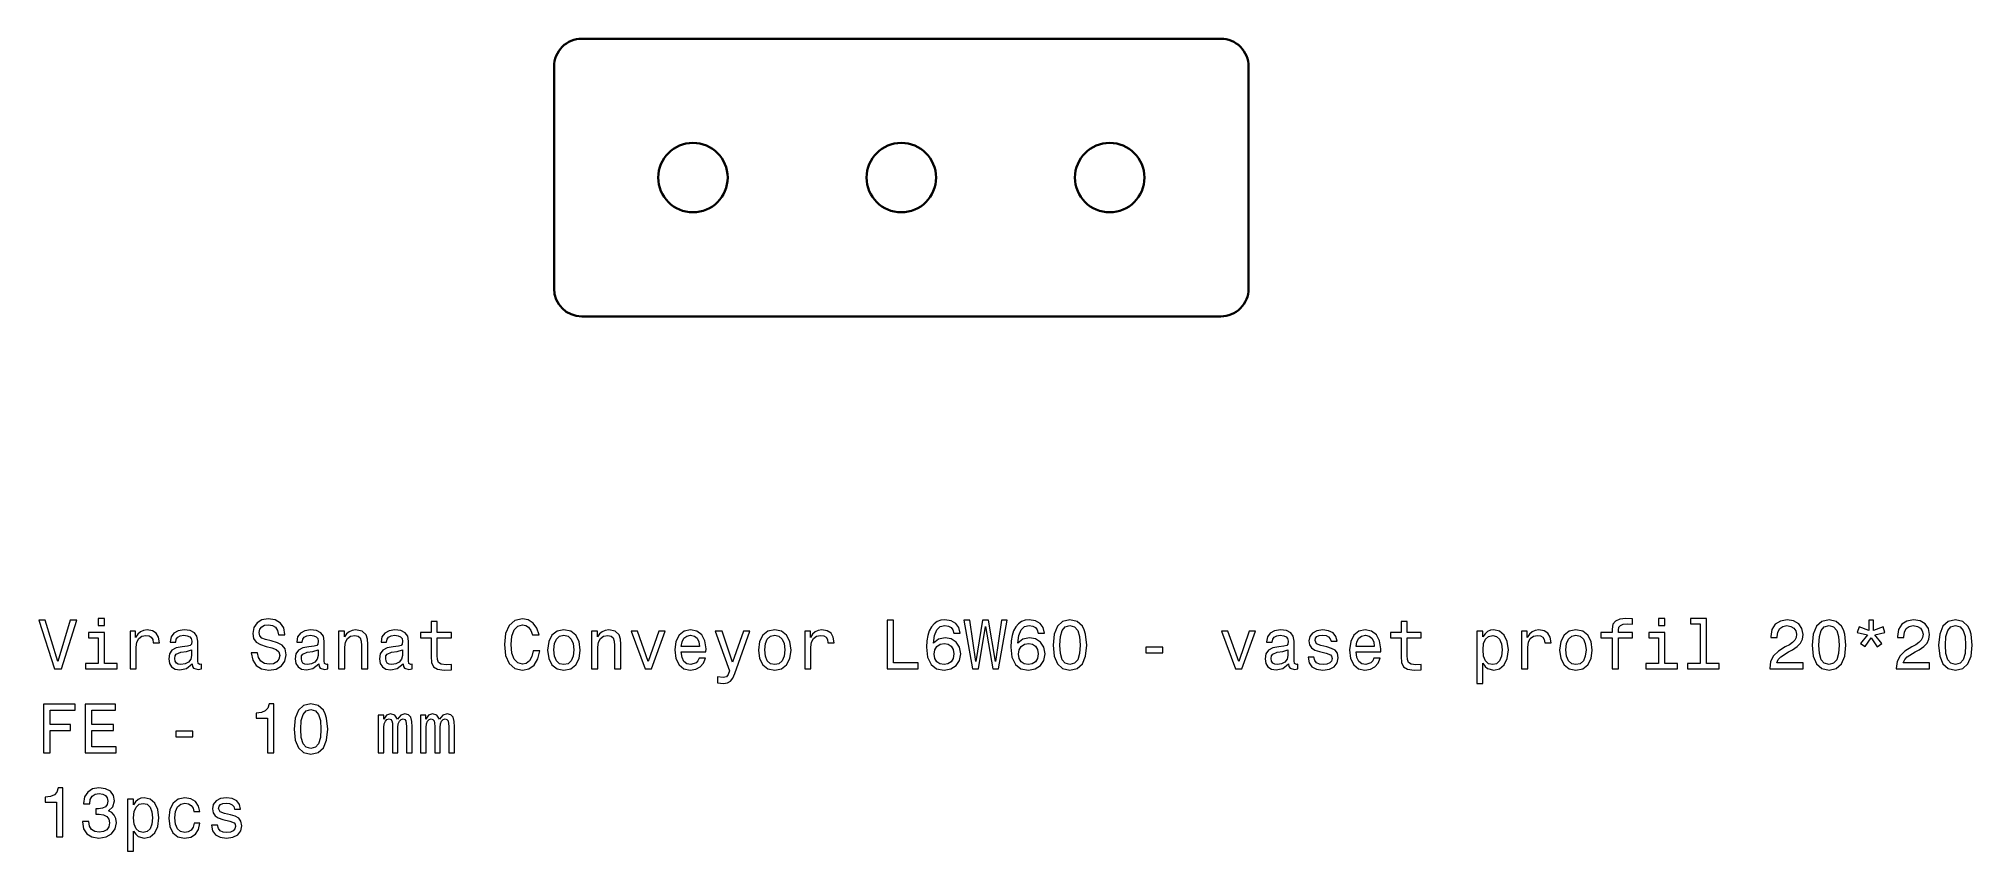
# Model space of a CAD drawing. Extents: x 86 to 226, y 56 to 115.
import ezdxf

# ---------------------------------------------------------------- set-up
doc = ezdxf.new("R2010")
doc.units = 0

msp = doc.modelspace()

# ---------------------------------------------------------------- linework, layer by layer
at = {"color": 7, "lineweight": 35}
for p, q in [((171.5, 115), (125.5, 115)), ((125.5, 95), (171.5, 95))]:
    msp.add_line(p, q, dxfattribs=at)
at = {"color": 7, "lineweight": 35, "ltscale": 0.4}
for p, q in [((123.5, 113), (123.5, 97)), ((173.5, 97), (173.5, 113))]:
    msp.add_line(p, q, dxfattribs=at)
at = {"color": 7, "lineweight": 13}
for points in [[(88.652733, 73.134651), (87.775215, 70.154106), (86.872475, 73.134651), (86.393372, 73.134651), (87.523056, 69.629608), (88.027374, 69.629608), (89.131844, 73.134651)], [(91.139046, 73.250648), (90.670029, 73.250648), (90.670029, 72.746323), (91.139046, 72.746323)], [(92.969742, 69.629608), (93.413544, 69.629608), (93.413544, 71.177879), (93.458931, 71.551079), (93.5951, 71.818367), (93.817001, 71.979752), (94.114548, 72.035225), (94.336456, 71.999924), (94.502876, 71.899063), (94.603745, 71.727592), (94.639046, 71.495605), (95.087891, 71.495605), (95.027374, 71.904106), (94.860947, 72.196609), (94.583572, 72.373123), (94.20533, 72.43364), (93.948128, 72.393295), (93.726219, 72.292435), (93.529533, 72.120964), (93.373199, 71.888977), (93.373199, 72.337822), (92.969742, 72.337822)], [(97.448128, 69.982635), (97.448128, 69.967506), (97.473343, 69.796036), (97.548988, 69.674995), (97.866714, 69.579178), (98.113831, 69.619522), (98.113831, 69.962463), (98.007919, 69.947334), (97.866714, 70.012894), (97.841499, 70.214622), (97.841499, 71.616638), (97.780975, 71.974709), (97.604462, 72.226868), (97.296829, 72.378166), (96.863113, 72.43364), (96.439476, 72.373123), (96.126801, 72.201653), (95.930115, 71.934364), (95.864548, 71.581337), (95.864548, 71.551079), (96.26297, 71.551079), (96.298271, 71.762894), (96.409218, 71.914192), (96.590775, 72.004967), (96.847977, 72.040268), (97.0951, 72.015053), (97.271614, 71.939407), (97.377518, 71.808281), (97.412819, 71.626724), (97.392647, 71.414909), (97.311958, 71.309006), (97.110229, 71.258568), (96.731987, 71.218224), (96.298271, 71.127449), (95.990631, 70.966064), (95.809074, 70.713905), (95.753601, 70.340706), (95.804031, 70.007851), (95.960373, 69.760735), (96.212532, 69.604393), (96.560516, 69.54892), (97.029533, 69.654823)], [(102.158501, 70.784508), (101.69957, 70.784508), (101.80043, 70.249924), (102.052589, 69.856552), (102.440918, 69.619522), (102.965416, 69.533791), (103.484871, 69.614479), (103.873199, 69.83638), (104.120316, 70.184364), (104.21109, 70.643295), (104.135445, 71.056839), (103.92363, 71.324135), (103.580688, 71.500648), (103.121758, 71.631767), (102.728386, 71.727592), (102.471176, 71.838539), (102.324928, 71.999924), (102.279541, 72.25209), (102.324928, 72.479034), (102.456047, 72.650505), (102.657776, 72.766495), (102.935158, 72.806839), (103.217575, 72.756409), (103.439484, 72.620239), (103.585732, 72.393295), (103.656342, 72.085663), (104.115273, 72.085663), (104.115273, 72.095749), (104.034576, 72.569809), (103.797546, 72.922836), (103.424347, 73.144737), (102.920029, 73.220383), (102.466141, 73.144737), (102.113113, 72.932922), (101.886162, 72.60511), (101.805473, 72.18148), (101.871033, 71.803238), (102.062675, 71.546036), (102.365273, 71.374565), (102.778816, 71.243439), (103.187317, 71.127449), (103.494957, 71.016495), (103.681557, 70.85511), (103.747116, 70.592865), (103.6866, 70.325577), (103.530258, 70.123848), (103.293228, 69.997765), (102.985588, 69.95742), (102.642647, 70.012894), (102.380402, 70.174278), (102.213974, 70.436523)], [(106.556198, 69.982635), (106.556198, 69.967506), (106.581406, 69.796036), (106.657059, 69.674995), (106.974777, 69.579178), (107.221901, 69.619522), (107.221901, 69.962463), (107.11599, 69.947334), (106.974777, 70.012894), (106.94957, 70.214622), (106.94957, 71.616638), (106.889046, 71.974709), (106.712532, 72.226868), (106.4049, 72.378166), (105.971176, 72.43364), (105.547546, 72.373123), (105.234871, 72.201653), (105.038185, 71.934364), (104.972618, 71.581337), (104.972618, 71.551079), (105.371033, 71.551079), (105.406342, 71.762894), (105.517288, 71.914192), (105.698845, 72.004967), (105.956055, 72.040268), (106.203171, 72.015053), (106.379684, 71.939407), (106.485588, 71.808281), (106.520889, 71.626724), (106.500717, 71.414909), (106.420029, 71.309006), (106.2183, 71.258568), (105.840057, 71.218224), (105.406342, 71.127449), (105.098701, 70.966064), (104.917145, 70.713905), (104.861671, 70.340706), (104.912102, 70.007851), (105.068443, 69.760735), (105.320602, 69.604393), (105.668587, 69.54892), (106.137604, 69.654823)], [(107.983429, 69.629608), (108.427231, 69.629608), (108.427231, 71.193008), (108.472626, 71.551079), (108.618874, 71.813324), (108.845818, 71.974709), (109.148415, 72.035225), (109.390488, 71.984795), (109.541786, 71.848625), (109.617432, 71.621681), (109.642654, 71.319092), (109.642654, 69.629608), (110.086456, 69.629608), (110.086456, 71.409866), (110.066284, 71.767937), (109.975502, 72.065491), (109.677956, 72.337822), (109.213974, 72.43364), (108.956772, 72.398338), (108.739914, 72.302521), (108.553314, 72.141136), (108.407059, 71.924278), (108.407059, 72.337822), (107.983429, 72.337822)], [(112.628242, 69.982635), (112.628242, 69.967506), (112.653458, 69.796036), (112.729103, 69.674995), (113.046829, 69.579178), (113.293945, 69.619522), (113.293945, 69.962463), (113.188034, 69.947334), (113.046829, 70.012894), (113.021614, 70.214622), (113.021614, 71.616638), (112.96109, 71.974709), (112.784576, 72.226868), (112.476944, 72.378166), (112.043228, 72.43364), (111.619598, 72.373123), (111.306915, 72.201653), (111.110229, 71.934364), (111.044662, 71.581337), (111.044662, 71.551079), (111.443085, 71.551079), (111.478386, 71.762894), (111.589333, 71.914192), (111.770889, 72.004967), (112.028099, 72.040268), (112.275215, 72.015053), (112.451729, 71.939407), (112.557632, 71.808281), (112.592941, 71.626724), (112.572769, 71.414909), (112.492073, 71.309006), (112.290344, 71.258568), (111.912102, 71.218224), (111.478386, 71.127449), (111.170746, 70.966064), (110.989189, 70.713905), (110.933716, 70.340706), (110.984146, 70.007851), (111.140488, 69.760735), (111.392647, 69.604393), (111.740631, 69.54892), (112.209656, 69.654823)], [(114.650574, 71.868805), (114.650574, 70.512177), (114.680832, 70.07341), (114.822044, 69.770821), (115.104462, 69.594307), (115.583572, 69.533791), (116.108063, 69.559006), (116.108063, 69.942291), (115.724777, 69.912025), (115.376801, 69.952377), (115.190201, 70.078453), (115.109505, 70.290268), (115.094376, 70.587822), (115.094376, 71.868805), (116.108063, 71.868805), (116.108063, 72.24704), (115.094376, 72.24704), (115.094376, 73.038834), (114.650574, 73.038834), (114.650574, 72.24704), (113.884003, 72.24704), (113.884003, 71.868805)], [(121.988464, 70.930763), (121.887604, 70.507133), (121.721176, 70.204536), (121.489189, 70.017937), (121.216858, 69.95742), (120.889046, 70.048195), (120.631836, 70.320534), (120.460373, 70.764336), (120.404892, 71.379608), (120.460373, 71.989838), (120.626801, 72.438683), (120.884003, 72.711021), (121.216858, 72.806839), (121.458931, 72.756409), (121.665703, 72.615196), (121.827087, 72.388252), (121.938034, 72.075577), (122.417145, 72.075577), (122.265846, 72.55468), (122.003601, 72.917793), (121.645523, 73.144737), (121.216858, 73.225433), (120.682274, 73.09935), (120.273773, 72.746323), (120.01152, 72.166351), (119.920746, 71.379608), (120.01152, 70.592865), (120.273773, 70.012894), (120.682274, 69.654823), (121.216858, 69.533791), (121.685875, 69.629608), (122.064117, 69.896896), (122.331406, 70.335663), (122.472618, 70.930763)], [(123.032417, 70.981194), (123.113106, 70.365921), (123.345093, 69.912025), (123.713257, 69.629608), (124.207489, 69.533791), (124.696686, 69.629608), (125.064835, 69.906982), (125.296829, 70.360878), (125.382561, 70.981194), (125.296829, 71.596466), (125.064835, 72.055397), (124.696686, 72.332779), (124.207489, 72.43364), (123.713257, 72.332779), (123.345093, 72.050354), (123.113106, 71.596466)], [(126.199562, 69.629608), (126.643364, 69.629608), (126.643364, 71.193008), (126.688751, 71.551079), (126.835007, 71.813324), (127.061951, 71.974709), (127.364548, 72.035225), (127.606621, 71.984795), (127.757919, 71.848625), (127.833572, 71.621681), (127.85878, 71.319092), (127.85878, 69.629608), (128.302582, 69.629608), (128.302582, 71.409866), (128.28241, 71.767937), (128.191635, 72.065491), (127.894089, 72.337822), (127.430115, 72.43364), (127.172905, 72.398338), (126.956047, 72.302521), (126.769447, 72.141136), (126.623192, 71.924278), (126.623192, 72.337822), (126.199562, 72.337822)], [(132.659943, 70.85511), (134.43515, 70.85511), (134.440186, 71.061882), (134.359497, 71.641853), (134.137604, 72.075577), (133.784576, 72.337822), (133.315552, 72.43364), (132.856628, 72.332779), (132.503601, 72.050354), (132.276642, 71.591423), (132.195953, 70.986237), (132.271606, 70.365921), (132.49855, 69.912025), (132.846527, 69.629608), (133.300415, 69.533791), (133.693802, 69.59935), (134.016571, 69.770821), (134.253601, 70.043152), (134.389771, 70.406265), (133.951004, 70.406265), (133.860229, 70.204536), (133.729095, 70.053238), (133.355896, 69.932205), (133.068436, 69.987679), (132.851578, 70.164192), (132.710358, 70.451653), (132.659943, 70.839981)], [(138.212524, 70.981194), (138.293213, 70.365921), (138.525208, 69.912025), (138.893372, 69.629608), (139.387604, 69.533791), (139.876801, 69.629608), (140.244949, 69.906982), (140.476929, 70.360878), (140.562668, 70.981194), (140.476929, 71.596466), (140.244949, 72.055397), (139.876801, 72.332779), (139.387604, 72.43364), (138.893372, 72.332779), (138.525208, 72.050354), (138.293213, 71.596466)], [(141.546097, 69.629608), (141.989899, 69.629608), (141.989899, 71.177879), (142.035294, 71.551079), (142.171463, 71.818367), (142.393356, 71.979752), (142.690918, 72.035225), (142.912811, 71.999924), (143.079239, 71.899063), (143.180099, 71.727592), (143.215408, 71.495605), (143.664246, 71.495605), (143.603729, 71.904106), (143.437317, 72.196609), (143.159927, 72.373123), (142.781693, 72.43364), (142.52449, 72.393295), (142.302582, 72.292435), (142.105896, 72.120964), (141.949554, 71.888977), (141.949554, 72.337822), (141.546097, 72.337822)], [(147.471893, 69.629608), (149.721161, 69.629608), (149.721161, 70.053238), (147.935867, 70.053238), (147.935867, 73.129608), (147.471893, 73.129608)], [(152.742065, 72.186523), (152.64624, 72.595024), (152.424347, 72.897621), (152.08139, 73.089264), (151.637604, 73.154823), (151.340042, 73.119522), (151.08284, 73.023697), (150.855896, 72.867363), (150.664246, 72.645462), (150.512955, 72.36808), (150.402008, 72.030182), (150.33139, 71.631767), (150.311218, 71.182922), (150.391907, 70.466782), (150.639038, 69.947334), (151.037445, 69.634651), (151.582123, 69.52874), (152.07132, 69.619522), (152.444519, 69.856552), (152.686584, 70.229752), (152.772324, 70.703819), (152.686584, 71.182922), (152.45459, 71.551079), (152.096527, 71.783066), (151.652725, 71.863754), (151.173615, 71.762894), (150.815552, 71.475433), (150.891205, 72.030182), (151.052582, 72.428596), (151.299698, 72.665634), (151.642639, 72.746323), (151.894806, 72.705978), (152.086441, 72.600067), (152.212524, 72.423553), (152.278076, 72.186523)], [(153.614532, 69.629608), (154.05835, 69.629608), (154.562668, 72.665634), (155.082123, 69.629608), (155.505753, 69.629608), (156.121033, 73.134651), (155.71756, 73.134651), (155.283844, 70.154106), (154.784576, 73.134651), (154.34581, 73.134651), (153.856613, 70.154106), (153.422897, 73.134651), (153.009354, 73.134651)], [(158.814117, 72.186523), (158.718292, 72.595024), (158.496384, 72.897621), (158.153442, 73.089264), (157.709641, 73.154823), (157.412094, 73.119522), (157.154877, 73.023697), (156.927948, 72.867363), (156.736298, 72.645462), (156.585007, 72.36808), (156.47406, 72.030182), (156.403442, 71.631767), (156.38327, 71.182922), (156.463959, 70.466782), (156.71109, 69.947334), (157.109497, 69.634651), (157.654175, 69.52874), (158.143372, 69.619522), (158.516571, 69.856552), (158.758636, 70.229752), (158.84436, 70.703819), (158.758636, 71.182922), (158.526642, 71.551079), (158.168579, 71.783066), (157.724762, 71.863754), (157.245667, 71.762894), (156.887604, 71.475433), (156.963257, 72.030182), (157.124634, 72.428596), (157.37175, 72.665634), (157.714691, 72.746323), (157.966858, 72.705978), (158.158493, 72.600067), (158.284576, 72.423553), (158.350128, 72.186523)], [(159.424347, 71.339264), (159.5, 70.547478), (159.73703, 69.982635), (160.115265, 69.639694), (160.639771, 69.52874), (161.15921, 69.639694), (161.537445, 69.982635), (161.76944, 70.547478), (161.850128, 71.339264), (161.76944, 72.126007), (161.673615, 72.438683), (161.537445, 72.695892), (161.15921, 73.038834), (160.639771, 73.154823), (160.115265, 73.038834), (159.73703, 72.690849), (159.5, 72.126007)], [(159.908493, 71.339264), (159.948837, 71.949493), (160.074921, 72.388252), (160.301865, 72.645462), (160.639771, 72.736237), (160.972626, 72.645462), (161.199554, 72.388252), (161.325638, 71.949493), (161.365997, 71.339264), (161.325638, 70.723991), (161.199554, 70.285225), (160.972626, 70.028023), (160.639771, 69.942291), (160.301865, 70.028023), (160.074921, 70.285225), (159.948837, 70.723991)], [(176.384735, 69.982635), (176.384735, 69.967506), (176.409943, 69.796036), (176.485596, 69.674995), (176.803314, 69.579178), (177.050446, 69.619522), (177.050446, 69.962463), (176.944534, 69.947334), (176.803314, 70.012894), (176.778107, 70.214622), (176.778107, 71.616638), (176.71759, 71.974709), (176.541077, 72.226868), (176.233429, 72.378166), (175.799713, 72.43364), (175.376099, 72.373123), (175.063416, 72.201653), (174.86673, 71.934364), (174.801163, 71.581337), (174.801163, 71.551079), (175.199585, 71.551079), (175.234879, 71.762894), (175.345825, 71.914192), (175.527374, 72.004967), (175.784592, 72.040268), (176.031708, 72.015053), (176.208221, 71.939407), (176.314117, 71.808281), (176.349426, 71.626724), (176.329254, 71.414909), (176.248566, 71.309006), (176.046844, 71.258568), (175.668594, 71.218224), (175.234879, 71.127449), (174.927246, 70.966064), (174.745682, 70.713905), (174.690216, 70.340706), (174.740631, 70.007851), (174.896973, 69.760735), (175.149139, 69.604393), (175.497131, 69.54892), (175.966156, 69.654823)], [(179.138336, 71.208138), (178.709656, 71.309006), (178.391937, 71.424995), (178.286041, 71.662025), (178.316284, 71.828453), (178.422211, 71.949493), (178.593658, 72.025139), (178.84079, 72.055397), (179.07782, 72.025139), (179.26442, 71.934364), (179.385468, 71.798195), (179.435883, 71.616638), (179.869598, 71.616638), (179.869598, 71.626724), (179.793961, 71.954536), (179.587189, 72.211739), (179.26442, 72.373123), (178.84079, 72.43364), (178.412109, 72.373123), (178.099426, 72.206696), (177.90274, 71.959579), (177.842224, 71.646896), (177.887619, 71.344307), (178.028839, 71.132492), (178.260818, 70.981194), (178.598709, 70.875282), (179.092957, 70.75425), (179.395538, 70.628166), (179.476227, 70.527306), (179.5065, 70.376007), (179.461105, 70.189407), (179.340057, 70.048195), (179.143372, 69.95742), (178.881134, 69.927162), (178.60376, 69.95742), (178.402023, 70.063324), (178.265869, 70.234795), (178.210388, 70.471825), (177.781708, 70.471825), (177.852325, 70.068367), (178.059082, 69.775864), (178.386902, 69.59935), (178.84079, 69.533791), (179.31485, 69.59935), (179.662842, 69.775864), (179.874649, 70.058281), (179.950287, 70.426437), (179.894821, 70.744164), (179.73848, 70.961021), (179.481277, 71.102234)], [(181.236328, 70.85511), (183.011536, 70.85511), (183.016586, 71.061882), (182.935883, 71.641853), (182.713989, 72.075577), (182.360962, 72.337822), (181.891937, 72.43364), (181.433014, 72.332779), (181.079987, 72.050354), (180.853027, 71.591423), (180.772339, 70.986237), (180.847992, 70.365921), (181.074951, 69.912025), (181.422913, 69.629608), (181.876816, 69.533791), (182.270187, 69.59935), (182.592957, 69.770821), (182.829987, 70.043152), (182.966156, 70.406265), (182.52739, 70.406265), (182.436615, 70.204536), (182.305481, 70.053238), (181.932281, 69.932205), (181.644836, 69.987679), (181.427963, 70.164192), (181.286758, 70.451653), (181.236328, 70.839981)], [(184.479126, 71.868805), (184.479126, 70.512177), (184.509384, 70.07341), (184.650589, 69.770821), (184.933014, 69.594307), (185.412109, 69.533791), (185.936615, 69.559006), (185.936615, 69.942291), (185.553329, 69.912025), (185.205353, 69.952377), (185.018738, 70.078453), (184.938049, 70.290268), (184.922928, 70.587822), (184.922928, 71.868805), (185.936615, 71.868805), (185.936615, 72.24704), (184.922928, 72.24704), (184.922928, 73.038834), (184.479126, 73.038834), (184.479126, 72.24704), (183.712555, 72.24704), (183.712555, 71.868805)], [(190.374664, 71.919235), (190.374664, 72.337822), (189.930847, 72.337822), (189.930847, 68.58062), (190.374664, 68.58062), (190.374664, 70.043152), (190.531006, 69.806122), (190.70752, 69.64978), (191.151321, 69.533791), (191.574951, 69.629608), (191.907806, 69.917068), (192.124664, 70.370964), (192.205353, 70.986237), (192.124664, 71.596466), (191.907806, 72.050354), (191.574951, 72.332779), (191.151321, 72.43364), (190.909241, 72.403381), (190.702469, 72.307564), (190.525955, 72.146179)], [(193.158524, 69.629608), (193.602325, 69.629608), (193.602325, 71.177879), (193.64772, 71.551079), (193.78389, 71.818367), (194.005798, 71.979752), (194.303345, 72.035225), (194.525238, 71.999924), (194.691666, 71.899063), (194.792542, 71.727592), (194.827835, 71.495605), (195.276672, 71.495605), (195.216156, 71.904106), (195.049744, 72.196609), (194.772369, 72.373123), (194.394119, 72.43364), (194.136902, 72.393295), (193.915009, 72.292435), (193.718323, 72.120964), (193.561981, 71.888977), (193.561981, 72.337822), (193.158524, 72.337822)], [(195.897003, 70.981194), (195.977692, 70.365921), (196.209686, 69.912025), (196.577835, 69.629608), (197.072083, 69.533791), (197.561264, 69.629608), (197.929413, 69.906982), (198.161407, 70.360878), (198.247147, 70.981194), (198.161407, 71.596466), (197.929413, 72.055397), (197.561264, 72.332779), (197.072083, 72.43364), (196.577835, 72.332779), (196.209686, 72.050354), (195.977692, 71.596466)], [(199.679428, 71.868805), (199.679428, 69.629608), (200.12323, 69.629608), (200.12323, 71.868805), (201.131866, 71.868805), (201.131866, 72.24704), (200.12323, 72.24704), (200.12323, 72.413467), (200.158539, 72.615196), (200.274536, 72.751366), (200.471222, 72.832054), (200.753632, 72.86232), (201.131866, 72.842148), (201.131866, 73.225433), (200.652771, 73.250648), (200.219055, 73.205254), (199.916458, 73.069092), (199.734894, 72.832054), (199.679428, 72.494164), (199.679428, 72.24704), (198.867462, 72.24704), (198.867462, 71.868805)], [(203.471924, 73.250648), (203.002914, 73.250648), (203.002914, 72.746323), (203.471924, 72.746323)], [(206.018768, 72.877449), (206.018768, 70.002808), (205.105942, 70.002808), (205.105942, 69.629608), (207.370361, 69.629608), (207.370361, 70.002808), (206.46257, 70.002808), (206.46257, 73.250648), (205.3228, 73.250648), (205.3228, 72.877449)], [(211.021652, 69.629608), (213.427277, 69.629608), (213.427277, 70.063324), (211.52597, 70.063324), (211.631897, 70.300354), (211.813446, 70.49704), (212.37323, 70.85511), (212.670792, 71.006409), (213.003647, 71.223267), (213.240677, 71.475433), (213.376846, 71.77298), (213.427277, 72.110878), (213.341537, 72.534508), (213.104507, 72.867363), (212.741394, 73.079178), (212.272369, 73.154823), (211.788223, 73.069092), (211.420074, 72.832054), (211.183044, 72.453819), (211.102356, 71.954536), (211.102356, 71.883934), (211.561279, 71.883934), (211.561279, 71.924278), (211.606659, 72.26722), (211.742828, 72.519379), (211.959686, 72.680763), (212.247162, 72.736237), (212.539673, 72.685806), (212.756531, 72.559723), (212.897736, 72.363037), (212.948166, 72.115921), (212.912872, 71.883934), (212.817047, 71.687248), (212.65567, 71.515778), (212.433762, 71.364479), (212.1362, 71.203094), (211.641968, 70.890411), (211.293991, 70.557564), (211.087219, 70.154106), (211.021652, 69.644737)], [(214.072815, 71.339264), (214.148468, 70.547478), (214.385498, 69.982635), (214.763733, 69.639694), (215.288223, 69.52874), (215.807678, 69.639694), (216.185928, 69.982635), (216.417908, 70.547478), (216.498611, 71.339264), (216.417908, 72.126007), (216.322098, 72.438683), (216.185928, 72.695892), (215.807678, 73.038834), (215.288223, 73.154823), (214.763733, 73.038834), (214.385498, 72.690849), (214.148468, 72.126007)], [(214.556961, 71.339264), (214.597305, 71.949493), (214.723389, 72.388252), (214.950333, 72.645462), (215.288223, 72.736237), (215.621078, 72.645462), (215.848022, 72.388252), (215.974106, 71.949493), (216.01445, 71.339264), (215.974106, 70.723991), (215.848022, 70.285225), (215.621078, 70.028023), (215.288223, 69.942291), (214.950333, 70.028023), (214.723389, 70.285225), (214.597305, 70.723991)], [(218.051926, 72.070534), (217.547592, 71.455254), (217.890533, 71.223267), (218.319214, 71.868805), (218.75798, 71.213181), (219.095871, 71.455254), (218.586502, 72.070534), (219.317764, 72.25209), (219.18161, 72.640411), (218.495728, 72.388252), (218.495728, 73.129608), (218.147736, 73.129608), (218.147736, 72.388252), (217.456818, 72.640411), (217.325699, 72.25209)], [(220.12973, 69.629608), (222.535355, 69.629608), (222.535355, 70.063324), (220.634064, 70.063324), (220.73996, 70.300354), (220.921524, 70.49704), (221.481323, 70.85511), (221.77887, 71.006409), (222.111725, 71.223267), (222.348755, 71.475433), (222.484924, 71.77298), (222.535355, 72.110878), (222.449615, 72.534508), (222.212585, 72.867363), (221.849472, 73.079178), (221.380447, 73.154823), (220.896301, 73.069092), (220.528152, 72.832054), (220.291122, 72.453819), (220.210419, 71.954536), (220.210419, 71.883934), (220.669357, 71.883934), (220.669357, 71.924278), (220.714752, 72.26722), (220.850922, 72.519379), (221.06778, 72.680763), (221.35524, 72.736237), (221.647751, 72.685806), (221.864609, 72.559723), (222.005814, 72.363037), (222.056244, 72.115921), (222.02095, 71.883934), (221.925125, 71.687248), (221.763733, 71.515778), (221.54184, 71.364479), (221.244293, 71.203094), (220.750046, 70.890411), (220.402069, 70.557564), (220.195297, 70.154106), (220.12973, 69.644737)], [(223.180893, 71.339264), (223.256531, 70.547478), (223.493576, 69.982635), (223.871811, 69.639694), (224.396301, 69.52874), (224.915756, 69.639694), (225.294006, 69.982635), (225.525986, 70.547478), (225.606689, 71.339264), (225.525986, 72.126007), (225.430176, 72.438683), (225.294006, 72.695892), (224.915756, 73.038834), (224.396301, 73.154823), (223.871811, 73.038834), (223.493576, 72.690849), (223.256531, 72.126007)], [(223.665039, 71.339264), (223.705383, 71.949493), (223.831467, 72.388252), (224.058411, 72.645462), (224.396301, 72.736237), (224.729156, 72.645462), (224.9561, 72.388252), (225.082184, 71.949493), (225.122528, 71.339264), (225.082184, 70.723991), (224.9561, 70.285225), (224.729156, 70.028023), (224.396301, 69.942291), (224.058411, 70.028023), (223.831467, 70.285225), (223.705383, 70.723991)], [(91.123917, 70.002808), (91.123917, 72.24704), (89.984146, 72.24704), (89.984146, 71.868805), (90.680115, 71.868805), (90.680115, 70.002808), (89.772331, 70.002808), (89.772331, 69.629608), (92.041786, 69.629608), (92.041786, 70.002808)], [(97.39769, 70.577736), (97.337173, 70.315491), (97.175789, 70.113754), (96.933716, 69.982635), (96.636162, 69.937248), (96.444519, 69.962463), (96.308357, 70.043152), (96.222618, 70.184364), (96.197403, 70.38105), (96.217575, 70.557564), (96.298271, 70.68364), (96.621033, 70.824852), (97.029533, 70.885368), (97.39769, 71.006409)], [(106.50576, 70.577736), (106.445244, 70.315491), (106.283859, 70.113754), (106.041786, 69.982635), (105.744232, 69.937248), (105.552589, 69.962463), (105.416428, 70.043152), (105.330688, 70.184364), (105.305473, 70.38105), (105.325645, 70.557564), (105.406342, 70.68364), (105.729103, 70.824852), (106.137604, 70.885368), (106.50576, 71.006409)], [(112.577805, 70.577736), (112.517288, 70.315491), (112.355904, 70.113754), (112.113831, 69.982635), (111.816284, 69.937248), (111.624634, 69.962463), (111.488472, 70.043152), (111.40274, 70.184364), (111.377518, 70.38105), (111.39769, 70.557564), (111.478386, 70.68364), (111.801147, 70.824852), (112.209656, 70.885368), (112.577805, 71.006409)], [(123.486305, 70.986237), (123.531693, 71.440125), (123.672905, 71.767937), (123.899849, 71.969666), (124.207489, 72.040268), (124.510086, 71.969666), (124.73703, 71.77298), (124.878235, 71.440125), (124.928665, 70.986237), (124.878235, 70.527306), (124.73703, 70.19445), (124.510086, 69.992722), (124.207489, 69.927162), (123.899849, 69.992722), (123.672905, 70.19445), (123.531693, 70.527306)], [(130.047546, 69.629608), (130.516571, 69.629608), (131.505035, 72.337822), (131.046112, 72.337822), (130.284576, 70.154106), (129.507919, 72.337822), (129.043945, 72.337822)], [(132.659943, 71.22831), (132.715408, 71.576294), (132.851578, 71.833496), (133.05835, 71.989838), (133.330688, 72.045311), (133.597977, 71.989838), (133.804749, 71.833496), (133.930832, 71.576294), (133.976212, 71.22831)], [(137.128235, 72.337822), (136.351578, 70.108711), (135.590057, 72.337822), (135.105896, 72.337822), (136.13472, 69.47831), (136.043945, 69.226151), (135.902725, 69.05468), (135.665695, 68.999207), (135.257202, 69.049637), (135.257202, 68.620964), (135.685867, 68.58062), (135.9935, 68.620964), (136.210358, 68.74704), (136.366699, 68.963905), (136.502869, 69.281624), (137.602295, 72.337822)], [(138.666412, 70.986237), (138.711807, 71.440125), (138.853012, 71.767937), (139.079956, 71.969666), (139.387604, 72.040268), (139.690186, 71.969666), (139.917145, 71.77298), (140.05835, 71.440125), (140.10878, 70.986237), (140.05835, 70.527306), (139.917145, 70.19445), (139.690186, 69.992722), (139.387604, 69.927162), (139.079956, 69.992722), (138.853012, 70.19445), (138.711807, 70.527306)], [(152.283127, 70.698776), (152.227661, 70.38105), (152.086441, 70.138977), (151.859497, 69.977592), (151.577087, 69.927162), (151.279526, 69.977592), (151.052582, 70.133934), (150.906326, 70.376007), (150.860931, 70.693726), (150.911377, 71.006409), (151.052582, 71.243439), (151.284576, 71.394737), (151.59726, 71.450211), (151.869583, 71.394737), (152.086441, 71.248482), (152.227661, 71.011452)], [(158.355179, 70.698776), (158.299698, 70.38105), (158.158493, 70.138977), (157.931549, 69.977592), (157.649124, 69.927162), (157.351578, 69.977592), (157.124634, 70.133934), (156.978378, 70.376007), (156.932983, 70.693726), (156.983429, 71.006409), (157.124634, 71.243439), (157.356628, 71.394737), (157.669296, 71.450211), (157.941635, 71.394737), (158.158493, 71.248482), (158.299698, 71.011452)], [(166.101593, 70.784508), (167.322052, 70.784508), (167.322052, 71.182922), (166.101593, 71.182922)], [(172.55188, 69.629608), (173.020905, 69.629608), (174.009369, 72.337822), (173.550446, 72.337822), (172.78891, 70.154106), (172.012253, 72.337822), (171.548279, 72.337822)], [(176.33429, 70.577736), (176.273773, 70.315491), (176.112396, 70.113754), (175.870331, 69.982635), (175.572784, 69.937248), (175.381134, 69.962463), (175.244965, 70.043152), (175.159225, 70.184364), (175.134003, 70.38105), (175.154175, 70.557564), (175.234879, 70.68364), (175.557648, 70.824852), (175.966156, 70.885368), (176.33429, 71.006409)], [(181.236328, 71.22831), (181.291809, 71.576294), (181.427963, 71.833496), (181.634735, 71.989838), (181.907074, 72.045311), (182.174362, 71.989838), (182.381134, 71.833496), (182.507217, 71.576294), (182.552612, 71.22831)], [(191.075668, 69.932205), (190.778122, 69.997765), (190.561264, 70.199493), (190.425095, 70.527306), (190.3797, 70.986237), (190.425095, 71.440125), (190.561264, 71.767937), (190.778122, 71.964622), (191.075668, 72.035225), (191.348007, 71.964622), (191.564865, 71.762894), (191.701019, 71.435081), (191.751465, 70.986237), (191.701019, 70.532349), (191.564865, 70.199493), (191.348007, 69.997765)], [(196.350891, 70.986237), (196.396271, 71.440125), (196.537491, 71.767937), (196.764435, 71.969666), (197.072083, 72.040268), (197.374664, 71.969666), (197.601624, 71.77298), (197.742828, 71.440125), (197.793259, 70.986237), (197.742828, 70.527306), (197.601624, 70.19445), (197.374664, 69.992722), (197.072083, 69.927162), (196.764435, 69.992722), (196.537491, 70.19445), (196.396271, 70.527306)], [(203.456802, 70.002808), (203.456802, 72.24704), (202.317047, 72.24704), (202.317047, 71.868805), (203.013, 71.868805), (203.013, 70.002808), (202.105225, 70.002808), (202.105225, 69.629608), (204.374664, 69.629608), (204.374664, 70.002808)], [(86.741348, 63.582779), (87.210373, 63.582779), (87.210373, 65.191566), (88.682991, 65.191566), (88.682991, 65.610153), (87.210373, 65.610153), (87.210373, 66.659149), (89.020889, 66.659149), (89.020889, 67.082779), (86.741348, 67.082779)], [(89.752159, 63.582779), (91.971176, 63.582779), (91.971176, 64.006409), (90.216133, 64.006409), (90.216133, 65.191566), (91.779533, 65.191566), (91.779533, 65.610153), (90.216133, 65.610153), (90.216133, 66.659149), (91.930832, 66.659149), (91.930832, 67.082779), (89.752159, 67.082779)], [(102.864548, 63.582779), (103.323486, 63.582779), (103.323486, 67.107994), (102.980545, 67.107994), (102.889771, 66.800362), (102.708214, 66.593582), (102.430832, 66.472549), (102.047546, 66.432205), (102.047546, 66.074135), (102.864548, 66.074135)], [(104.775932, 65.292435), (104.851585, 64.500648), (105.088615, 63.935806), (105.466858, 63.592865), (105.991348, 63.481915), (106.510803, 63.592865), (106.889046, 63.935806), (107.121033, 64.500648), (107.201729, 65.292435), (107.121033, 66.079178), (107.025215, 66.391853), (106.889046, 66.649063), (106.510803, 66.992004), (105.991348, 67.107994), (105.466858, 66.992004), (105.088615, 66.64402), (104.851585, 66.079178)], [(105.260086, 65.292435), (105.30043, 65.902664), (105.426514, 66.341423), (105.653458, 66.598633), (105.991348, 66.689407), (106.324203, 66.598633), (106.551147, 66.341423), (106.677231, 65.902664), (106.717575, 65.292435), (106.677231, 64.677162), (106.551147, 64.238396), (106.324203, 63.981194), (105.991348, 63.895458), (105.653458, 63.981194), (105.426514, 64.238396), (105.30043, 64.677162)], [(110.842941, 63.582779), (111.251442, 63.582779), (111.251442, 65.393295), (111.276657, 65.665634), (111.352303, 65.86232), (111.4683, 65.97831), (111.619598, 66.023705), (111.740631, 65.983353), (111.82132, 65.882492), (111.861671, 65.711021), (111.876801, 65.484077), (111.876801, 63.582779), (112.260086, 63.582779), (112.260086, 65.393295), (112.285301, 65.660591), (112.360947, 65.857277), (112.481987, 65.97831), (112.633286, 66.023705), (112.754318, 65.983353), (112.835014, 65.882492), (112.885445, 65.484077), (112.885445, 63.582779), (113.293945, 63.582779), (113.293945, 65.453819), (113.26873, 65.842148), (113.188034, 66.139694), (113.026657, 66.321251), (112.764404, 66.38681), (112.456772, 66.28595), (112.219742, 65.993439), (112.033142, 66.280907), (111.720459, 66.38681), (111.432999, 66.28595), (111.236313, 66.003525), (111.236313, 66.290993), (110.842941, 66.290993)], [(113.87896, 63.582779), (114.28746, 63.582779), (114.28746, 65.393295), (114.312675, 65.665634), (114.388329, 65.86232), (114.504318, 65.97831), (114.655617, 66.023705), (114.776657, 65.983353), (114.857346, 65.882492), (114.89769, 65.711021), (114.912819, 65.484077), (114.912819, 63.582779), (115.296104, 63.582779), (115.296104, 65.393295), (115.32132, 65.660591), (115.396973, 65.857277), (115.518005, 65.97831), (115.669304, 66.023705), (115.790344, 65.983353), (115.871033, 65.882492), (115.921463, 65.484077), (115.921463, 63.582779), (116.329971, 63.582779), (116.329971, 65.453819), (116.304749, 65.842148), (116.22406, 66.139694), (116.062675, 66.321251), (115.80043, 66.38681), (115.49279, 66.28595), (115.25576, 65.993439), (115.06916, 66.280907), (114.756485, 66.38681), (114.469017, 66.28595), (114.272331, 66.003525), (114.272331, 66.290993), (113.87896, 66.290993)], [(96.273056, 64.737679), (97.493515, 64.737679), (97.493515, 65.136093), (96.273056, 65.136093)], [(87.684433, 57.53595), (88.143372, 57.53595), (88.143372, 61.061165), (87.80043, 61.061165), (87.709648, 60.753529), (87.528099, 60.546757), (87.250717, 60.42572), (86.867432, 60.385372), (86.867432, 60.027306), (87.684433, 60.027306)], [(89.540344, 58.635372), (89.540344, 58.600071), (89.621033, 58.115921), (89.85807, 57.752808), (90.231262, 57.520821), (90.725502, 57.435085), (91.25, 57.520821), (91.643372, 57.742722), (91.895531, 58.095749), (91.986313, 58.549637), (91.945961, 58.847191), (91.835014, 59.089264), (91.653458, 59.275864), (91.411377, 59.412029), (91.739189, 59.684364), (91.855186, 60.118084), (91.779533, 60.511456), (91.562675, 60.809006), (91.209656, 60.995605), (90.725502, 61.061165), (90.271614, 60.980473), (89.92363, 60.758572), (89.696686, 60.405548), (89.621033, 59.936527), (89.621033, 59.901222), (90.069885, 59.901222), (90.110229, 60.223991), (90.241348, 60.455978), (90.453171, 60.597191), (90.750717, 60.647621), (91.01297, 60.607277), (91.204605, 60.501366), (91.320602, 60.329899), (91.36599, 60.097908), (91.320602, 59.850792), (91.199562, 59.684364), (90.987747, 59.5835), (90.700287, 59.553242), (90.503601, 59.558285), (90.503601, 59.15987), (90.750717, 59.169956), (91.068443, 59.124565), (91.305473, 59.003529), (91.446686, 58.806843), (91.497116, 58.549637), (91.441643, 58.25713), (91.295387, 58.040272), (91.0634, 57.904106), (90.75576, 57.858715), (90.438034, 57.909149), (90.206047, 58.060444), (90.059799, 58.302521), (90.004318, 58.635372)], [(93.221901, 59.825577), (93.221901, 60.244164), (92.778099, 60.244164), (92.778099, 56.486958), (93.221901, 56.486958), (93.221901, 57.949493), (93.378242, 57.712463), (93.554756, 57.556122), (93.998558, 57.440128), (94.422188, 57.53595), (94.755043, 57.823414), (94.971901, 58.277306), (95.052589, 58.892578), (94.971901, 59.502808), (94.755043, 59.956699), (94.422188, 60.23912), (93.998558, 60.339985), (93.756485, 60.309727), (93.549713, 60.213905), (93.373199, 60.052521)], [(93.922905, 57.838543), (93.625359, 57.904106), (93.408501, 58.105835), (93.272331, 58.433643), (93.226944, 58.892578), (93.272331, 59.34647), (93.408501, 59.674278), (93.625359, 59.870964), (93.922905, 59.94157), (94.195244, 59.870964), (94.412102, 59.669235), (94.548271, 59.341427), (94.598701, 58.892578), (94.548271, 58.438686), (94.412102, 58.105835), (94.195244, 57.904106)], [(97.564117, 59.34647), (98.002884, 59.34647), (97.912102, 59.749928), (97.695244, 60.06765), (97.357346, 60.264336), (96.918587, 60.339985), (96.434433, 60.23912), (96.066284, 59.956699), (95.83429, 59.497765), (95.753601, 58.882492), (95.829247, 58.272263), (96.05619, 57.818371), (96.414261, 57.53595), (96.903458, 57.440128), (97.337173, 57.515778), (97.675072, 57.727592), (97.907059, 58.060444), (98.007919, 58.50425), (97.58429, 58.50425), (97.508644, 58.221828), (97.367432, 58.010014), (97.165703, 57.878891), (96.918587, 57.838543), (96.610947, 57.904106), (96.389046, 58.105835), (96.252884, 58.433643), (96.207489, 58.897621), (96.252884, 59.351513), (96.394089, 59.679321), (96.621033, 59.88105), (96.918587, 59.951656), (97.180832, 59.906265), (97.377518, 59.790272), (97.508644, 59.598629)], [(100.201729, 59.114479), (99.773056, 59.215343), (99.45533, 59.331337), (99.349419, 59.568371), (99.379684, 59.734798), (99.485588, 59.855835), (99.657059, 59.931484), (99.904175, 59.961742), (100.141205, 59.931484), (100.327805, 59.840706), (100.448845, 59.704536), (100.499275, 59.52298), (100.932999, 59.52298), (100.932999, 59.53307), (100.857346, 59.860878), (100.650574, 60.118084), (100.327805, 60.279465), (99.904175, 60.339985), (99.475502, 60.279465), (99.162819, 60.113037), (98.966133, 59.865921), (98.905617, 59.553242), (98.951004, 59.250648), (99.092216, 59.03883), (99.324203, 58.887535), (99.662102, 58.781628), (100.156342, 58.660591), (100.458931, 58.534508), (100.539627, 58.433643), (100.569885, 58.282349), (100.52449, 58.095749), (100.403458, 57.954536), (100.206772, 57.863758), (99.944519, 57.8335), (99.667145, 57.863758), (99.465416, 57.969666), (99.329247, 58.141136), (99.273773, 58.37817), (98.8451, 58.37817), (98.915703, 57.974712), (99.122475, 57.682205), (99.450287, 57.505692), (99.904175, 57.440128), (100.378242, 57.505692), (100.726227, 57.682205), (100.938034, 57.964622), (101.013687, 58.332779), (100.958214, 58.650501), (100.801872, 58.867363), (100.544662, 59.008572)]]:
    msp.add_lwpolyline(points, close=True, dxfattribs=at)
at = {"color": 7, "lineweight": 35}
for centre in [(133.5, 105), (148.5, 105), (163.5, 105)]:
    msp.add_circle(centre, 2.5, dxfattribs=at)
for centre, start, end in [((125.5, 113), 90.000003, 180.000005), ((171.5, 113), 0, 90.000003), ((125.5, 97), 180.000005, 269.999997), ((171.5, 97), 269.999997, 360)]:
    msp.add_arc(centre, 2, start, end, dxfattribs=at)

doc.saveas('drawing.dxf')
